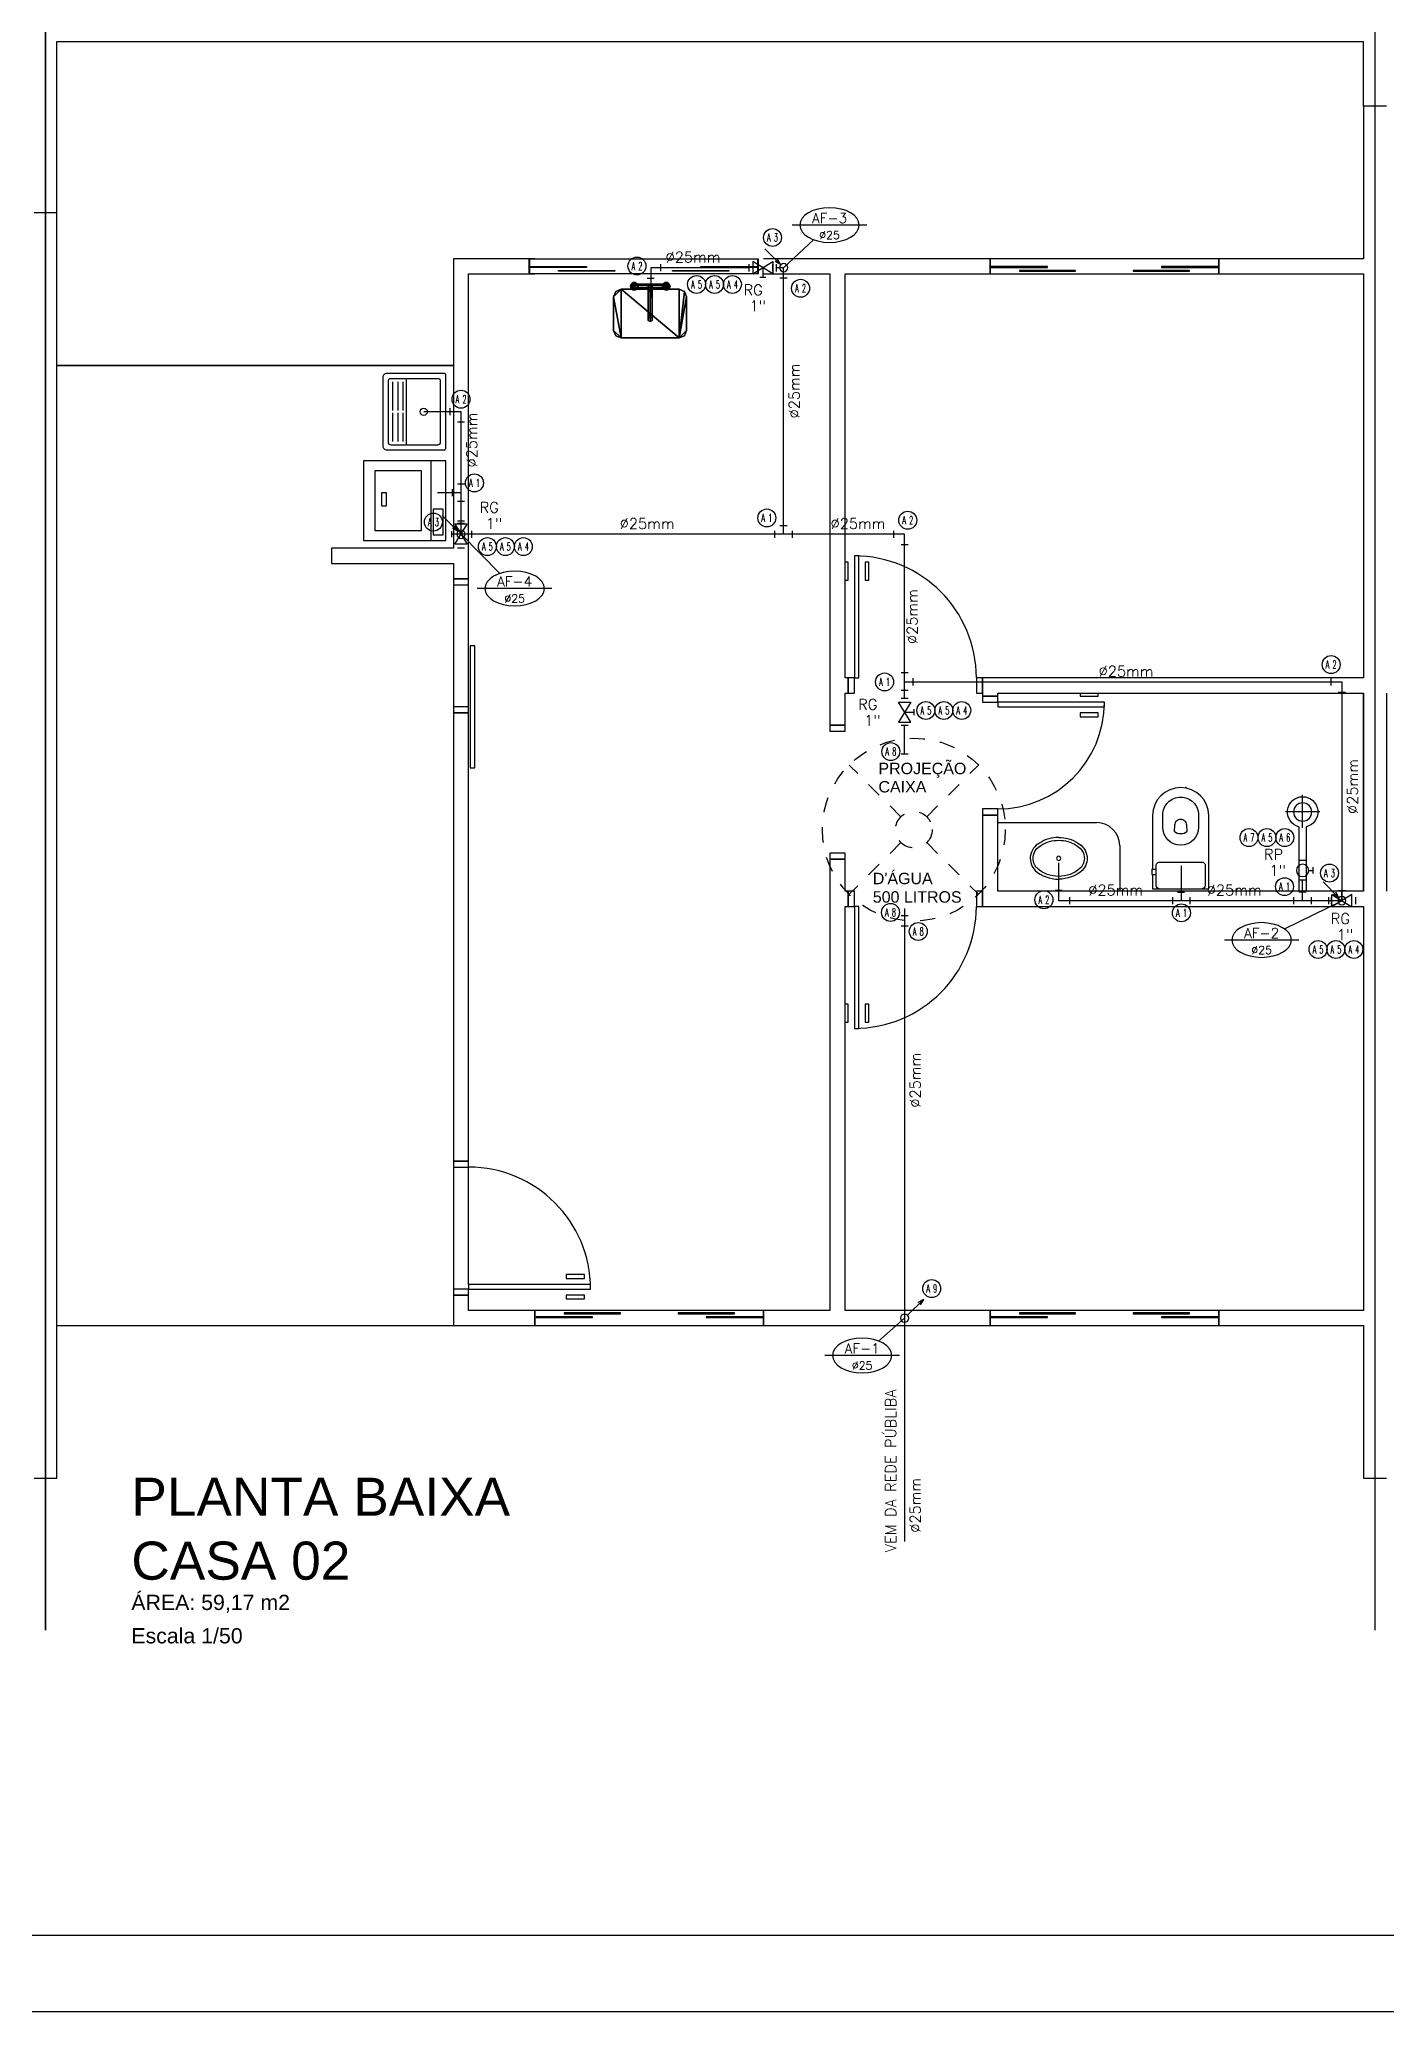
# Model space of a CAD drawing. Header units: metres. Extents: x 49 to 320, y -91 to 27.
# Drawn here: x 202.4 to 211.23, y -40.83 to -27.89 of the extents above; entities that cross this region are included whole.
import ezdxf
from ezdxf.enums import TextEntityAlignment as Align

# ---------------------------------------------------------------- set-up
doc = ezdxf.new("R2010")
doc.units = ezdxf.units.M
doc.header["$LTSCALE"] = 0.2
doc.linetypes.add('AF', pattern=[200, 100, 100])
doc.linetypes.add('DASHED', pattern=[0.75, 0.5, -0.25])
for name, color, linetype in [('ARQ-___-___-VST', 9, 'Continuous'), ('ARQ-COB-PRJ', 4, 'DASHED'), ('ARQ-EQP', 24, 'Continuous'), ('ARQ-EQP-___-INT', 7, 'Continuous'), ('CONEXAO_AG_FRIA', 6, 'Continuous'), ('Diametro', 1, 'Continuous'), ('LEGENDA_ID', 5, 'Continuous'), ('LEGENDA_ID_L', 5, 'Continuous'), ('Prumadas_L', 1, 'Continuous'), ('Prumadas_Q', 3, 'Continuous'), ('Prumadas_T', 3, 'Continuous'), ('TUBOS_AG_FRIA', 4, 'Continuous')]:
    doc.layers.add(name, color=color, linetype=linetype)
doc.styles.add('REGUA200', font='arial.ttf')
doc.styles.add('REGUA60', font='arial.ttf')
doc.styles.add('REGUA80', font='arial.ttf')
doc.styles.add('ROMANS', font='romans', dxfattribs={"height": 6})

# ---------------------------------------------------------------- blocks, each defined once
blk = doc.blocks.new('Titul1')
at = {"color": 6, "style": 'REGUA200', "width": 1.4}
blk.add_attdef('TITULO', (0, 0), '', height=5, dxfattribs=at)
at = {"color": 0, "style": 'REGUA80', "width": 1.4}
blk.add_attdef('ESCALA', (0, -3.98), '', height=2, dxfattribs=at)
blk = doc.blocks.new('_resf500p')
for p, q in [((-8.5, 8.5), (-42.4, 42.4)), ((8.5, 8.5), (42.4, 42.4)), ((-8.5, -8.5), (-42.4, -42.4)), ((8.5, -8.5), (42.4, -42.4))]:
    blk.add_line(p, q)
for radius in [60, 12]:
    blk.add_circle((0, 0), radius)
blk = doc.blocks.new('MCCUB1_3')
at = {"color": 254}
mesh = blk.add_polyface(dxfattribs=at)
corners = [(-24, -37, 70), (-22.5, -40.5, 70), (-19, -42, 70), (-24, -15, 70), (-22.5, -11.5, 70), (-19, -10, 70), (19, -10, 70), (19, -42, 70), (24, -15, 70), (24, -37, 70), (22.5, -40.5, 70), (22.5, -11.5, 70), (-24, -37, 85), (-22.5, -40.5, 85), (-19, -42, 85), (19, -42, 85), (22.5, -40.5, 85), (24, -37, 85), (24, -15, 85), (22.5, -11.5, 85), (19, -10, 85), (-19, -10, 85), (-22.5, -11.5, 85), (-24, -15, 85)]
mesh.append_faces([[corners[k] for k in face] for face in [(9, 7, 10), (6, 8, 11)]], dxfattribs={"vtx0": -1, "color": 254})
mesh.append_faces([[corners[k] for k in face] for face in [(0, 2, 3), (3, 2, 4), (4, 2, 5), (5, 2, 6), (8, 7, 9)]], dxfattribs={"vtx0": -1, "vtx1": -1, "color": 254})
mesh.append_faces([[corners[k] for k in face] for face in [(6, 7, 8)]], dxfattribs={"vtx0": -1, "vtx1": -1, "vtx2": -1, "color": 254})
mesh.append_faces([[corners[k] for k in face] for face in [(6, 2, 7)]], dxfattribs={"vtx0": -1, "vtx2": -1, "color": 254})
mesh.append_faces([[corners[k] for k in face] for face in [(12, 13, 0), (13, 14, 1), (14, 15, 2), (15, 16, 7), (16, 17, 10), (17, 18, 9), (18, 19, 8), (19, 20, 11), (20, 21, 6), (21, 22, 5), (22, 23, 4), (23, 12, 3)]], dxfattribs={"vtx1": -1, "color": 254})
mesh.append_faces([[corners[k] for k in face] for face in [(0, 1, 2), (13, 1, 0), (14, 2, 1), (15, 7, 2), (16, 10, 7), (17, 9, 10), (18, 8, 9), (19, 11, 8), (20, 6, 11), (21, 5, 6), (22, 4, 5), (23, 3, 4), (12, 0, 3)]], dxfattribs={"vtx2": -1, "color": 254})
mesh = blk.add_polyface(dxfattribs=at)
corners = [(-1.4, -30.5, 100.3), (-1.4, -30.5, 95.5), (-0.1, -31.3, 95.5), (-0.1, -31.3, 100.6), (-1.4, -29, 99.7), (-1.4, -29, 95.5), (-0.1, -28.3, 99.4), (-0.1, -28.3, 95.5), (1.2, -29, 99.7), (1.2, -29, 95.5), (1.2, -30.5, 100.3), (1.2, -30.5, 95.5), (-1.4, -27.2, 103.6), (-0.1, -27.5, 104.3), (-1.4, -26.6, 102.1), (-0.1, -26.3, 101.3), (1.2, -26.6, 102.1), (1.2, -27.2, 103.6), (-1.4, -10.6, 103.6), (-0.1, -10.3, 104.3), (-1.4, -11.2, 102.1), (-0.1, -11.5, 101.3), (1.2, -11.2, 102.1), (1.2, -10.6, 103.6), (-1.4, -7.6, 100.5), (-0.1, -7, 101), (-1.4, -8.6, 99.5), (-0.1, -9.2, 98.9), (1.2, -8.6, 99.5), (1.2, -7.6, 100.5), (-12.1, -6.6, 100), (-12.1, -7.3, 101.3), (11.9, -7.3, 101.3), (11.9, -6.6, 100), (-12.1, -7.4, 98.7), (11.9, -7.4, 98.7), (-12.1, -8.9, 98.7), (11.9, -8.9, 98.7), (-12.1, -9.6, 100), (11.9, -9.6, 100), (-12.1, -8.8, 101.3), (11.9, -8.8, 101.3), (12.5, -6.6, 106.9), (11.2, -5.7, 106.9), (9.7, -5.7, 106.9), (8.4, -6.6, 106.9), (7.9, -8.1, 106.9), (8.4, -9.6, 106.9), (9.6, -10.5, 106.9), (12.4, -9.6, 106.9), (11.2, -10.5, 106.9), (12.9, -8.1, 106.9), (12.5, -6.6, 101.9), (11.2, -5.7, 101.9), (9.7, -5.7, 101.9), (8.4, -6.6, 101.9), (7.9, -8.1, 101.9), (8.4, -9.6, 101.9), (9.6, -10.5, 101.9), (11.2, -10.5, 101.9), (12.4, -9.6, 101.9), (12.9, -8.1, 101.9), (-8.1, -8.1, 101.9), (-8.5, -6.6, 101.9), (-8.5, -6.6, 106.9), (-8.1, -8.1, 106.9), (-8.6, -9.6, 101.9), (-8.6, -9.6, 106.9), (-9.8, -10.5, 101.9), (-9.8, -10.5, 106.9), (-11.4, -10.5, 101.9), (-11.4, -10.5, 106.9), (-12.6, -9.6, 101.9), (-12.6, -9.6, 106.9), (-13.1, -8.1, 101.9), (-13.1, -8.1, 106.9), (-12.6, -6.6, 101.9), (-12.6, -6.6, 106.9), (-11.3, -5.7, 101.9), (-11.3, -5.7, 106.9), (-9.8, -5.7, 101.9), (-9.8, -5.7, 106.9)]
mesh.append_faces([[corners[k] for k in face] for face in [(30, 31, 32, 33), (34, 30, 33, 35), (36, 34, 35, 37), (38, 36, 37, 39), (40, 38, 39, 41), (31, 40, 41, 32), (52, 53, 43, 42), (53, 54, 44, 43), (54, 55, 45, 44), (55, 56, 46, 45), (56, 57, 47, 46), (57, 58, 48, 47), (58, 59, 50, 48), (59, 60, 49, 50), (60, 61, 51, 49), (61, 52, 42, 51), (62, 63, 64, 65), (66, 62, 65, 67), (68, 66, 67, 69), (70, 68, 69, 71), (72, 70, 71, 73), (74, 72, 73, 75), (76, 74, 75, 77), (78, 76, 77, 79), (80, 78, 79, 81), (63, 80, 81, 64)]], dxfattribs={"color": 254})
mesh.append_faces([[corners[k] for k in face] for face in [(32, 37, 35, 33), (49, 48, 50), (42, 49, 51), (64, 67, 65), (67, 71, 69)]], dxfattribs={"vtx0": -1, "color": 254})
mesh.append_faces([[corners[k] for k in face] for face in [(32, 39, 37), (42, 44, 45), (42, 45, 46), (42, 46, 47), (42, 47, 48), (64, 73, 71), (64, 75, 73), (64, 77, 75), (64, 79, 77)]], dxfattribs={"vtx0": -1, "vtx2": -1, "color": 254})
mesh.append_faces([[corners[k] for k in face] for face in [(24, 18, 19, 25), (26, 20, 18, 24), (27, 21, 20, 26), (28, 22, 21, 27), (29, 23, 22, 28), (25, 19, 23, 29)]], dxfattribs={"vtx1": -1, "color": 254})
mesh.append_faces([[corners[k] for k in face] for face in [(36, 38, 31)]], dxfattribs={"vtx1": -1, "vtx2": -1, "color": 254})
mesh.append_faces([[corners[k] for k in face] for face in [(12, 0, 3, 13), (14, 4, 0, 12), (15, 6, 4, 14), (16, 8, 6, 15), (17, 10, 8, 16), (13, 3, 10, 17), (18, 12, 13, 19), (20, 14, 12, 18), (21, 15, 14, 20), (22, 16, 15, 21), (23, 17, 16, 22), (19, 13, 17, 23)]], dxfattribs={"vtx1": -1, "vtx3": -1, "color": 254})
mesh.append_faces([[corners[k] for k in face] for face in [(32, 41, 39), (30, 34, 36, 31), (38, 40, 31), (42, 43, 44), (64, 81, 79)]], dxfattribs={"vtx2": -1, "color": 254})
mesh.append_faces([[corners[k] for k in face] for face in [(0, 1, 2, 3), (4, 5, 1, 0), (6, 7, 5, 4), (8, 9, 7, 6), (10, 11, 9, 8), (3, 2, 11, 10)]], dxfattribs={"vtx3": -1, "color": 254})
blk = doc.blocks.new('EQLAV1_2')
at = {"color": 0}
blk.add_lwpolyline([(30.8, -10), (-30.8, -10), (-30.8, -73.5), (30.8, -73.5)], close=True, dxfattribs=at)
at = {"layer": 'ARQ-EQP-___-INT'}
blk.add_line((30.8, -21.3), (-30.8, -21.3), dxfattribs=at)
for points in [[(6.4, -19.6), (26.4, -19.6), (26.4, -12.1), (6.4, -12.1)], [(22.9, -64.6), (22.9, -28.8), (-23, -28.8), (-23, -64.6)], [(4, -59.7), (4, -55.7), (-6, -55.7), (-6, -59.7)]]:
    blk.add_lwpolyline(points, close=True, dxfattribs=at)
blk = doc.blocks.new('SAT13S_2')
at = {"layer": 'ARQ-EQP', "color": 0, "linetype": 'ByBlock'}
blk.add_lwpolyline([(-26.5, -48.5), (26.5, -48.5, 0.414214), (29.5, -45.5), (29.5, -1, 0.414214), (28.5, 0), (-28.5, 0, 0.414214), (-29.5, -1), (-29.5, -45.5, 0.414214)], format="xyb", close=True, dxfattribs=at)
at = {"layer": 'ARQ-EQP-___-INT'}
for points in [[(25.5, -27.7), (25.5, -6, 0.414214), (23.5, -4), (-23.5, -4, 0.414214), (-25.5, -6), (-25.5, -27.7)], [(-25.5, -27.8), (-25.5, -29.7, 0.414214), (-24.5, -30.6), (-23.2, -30.6), (23.1, -30.6), (24.5, -30.6, 0.414214), (25.5, -29.7), (25.5, -27.8)], [(-25.5, -30.5), (-25.5, -42.5, 0.414214), (-23.5, -44.5)], [(-23.5, -44.5), (23.5, -44.5, 0.414214), (25.5, -42.5), (25.5, -30.5, 0.414214)], [(-23.2, -33), (-0.9, -33, 0.414214)], [(-23.2, -37), (-0.9, -37, 0.414214)], [(-23.2, -41), (-0.9, -41, 0.414214)], [(0.8, -33), (23.1, -33, 0.414214)], [(0.8, -37), (23.1, -37, 0.414214)], [(0.8, -41), (23.1, -41, 0.414214)]]:
    blk.add_lwpolyline(points, format="xyb", dxfattribs=at)
blk.add_circle((0, -17), 2.8, dxfattribs=at)
blk = doc.blocks.new('SAC616S2')
at = {"layer": 'ARQ-EQP', "color": 0, "linetype": 'ByBlock'}
blk.add_lwpolyline([(18.2, -1.5, -0.329256), (18.5, -1.9), (18.5, -49.6, -0.412623), (0, -68, -0.412623), (-18.5, -49.6), (-18.5, -14.5), (-18.9, -14.5), (-18.9, -11), (-18.5, -11), (-18.5, -1.9, -0.329256), (-18.2, -1.5), (-17.3, -1.5), (0, -1.5), (17.3, -1.5)], format="xyb", close=True, dxfattribs=at)
at = {"layer": 'ARQ-EQP-___-INT'}
for p, q in [((-18.5, -11), (-16, -11)), ((-18.5, -14.5), (-16, -14.5))]:
    blk.add_line(p, q, dxfattribs=at)
blk.add_lwpolyline([(-14, -1.5, 0.324141), (-16, -3.5), (-16, -17.5, 0.333333), (-14.5, -19), (0, -19), (14.5, -19, 0.333333), (16, -17.5), (16, -3.5, 0.324141), (14, -1.5, 0.324141)], format="xyb", dxfattribs=at)
for points in [[(0, -61.7, 0.418677), (11.8, -50), (11.8, -42.1, 0.411784), (0, -30.2, 0.411784), (-11.8, -42.1), (-11.8, -50, 0.418677)], [(0, -47, -0.428571), (-4, -43.3), (-4.3, -39.3, -0.16754), (0, -37.8, -0.16754), (4.3, -39.3), (4, -43.3, -0.428571)]]:
    blk.add_lwpolyline(points, format="xyb", close=True, dxfattribs=at)
blk.add_point((3.3, -68), dxfattribs=at)
blk = doc.blocks.new('SACHS__2')
at = {"layer": 'ARQ-EQP', "color": 0, "linetype": 'ByBlock'}
for p, q in [((42.3, 2.4), (0, 2.4)), ((0, 2.4), (0, -2.4)), ((42.3, -2.4), (0, -2.4))]:
    blk.add_line(p, q, dxfattribs=at)
blk.add_arc((52, 0), 10, 193.8865, 166.1135, dxfattribs=at)
at = {"layer": 'ARQ-EQP-___-INT'}
for p, q in [((41.6, 0), (63.2, 0)), ((52, 11.2), (52, -11.2))]:
    blk.add_line(p, q, dxfattribs=at)
blk.add_circle((52, 0), 6, dxfattribs=at)
blk = doc.blocks.new('SAL37S_2')
at = {"layer": 'ARQ-EQP-___-INT'}
for points in [[(0, -10, 0.145827), (-16.8, -14.9, 0.090827), (-22, -19.4, 0.12568), (-24.8, -26.7, 0.221372), (-20.6, -38.8, 0.186059), (0, -46.5, 0.186059)], [(0, -10, -0.145827), (16.8, -14.9, -0.090827), (22, -19.4, -0.12568), (24.8, -26.7, -0.221372), (20.6, -38.8, -0.186059), (0, -46.5, -0.186059)]]:
    blk.add_lwpolyline(points, format="xyb", dxfattribs=at)
blk.add_lwpolyline([(0, -12.5, 0.14623), (-15.5, -17, 0.09047), (-20, -20.9, 0.123903), (-22.4, -27, 0.21906), (-18.9, -37, 0.185248), (0, -44.1, 0.185248), (18.8, -37, 0.21906), (22.3, -27, 0.123903), (20, -20.9, 0.09047), (15.5, -17, 0.14623)], format="xyb", close=True, dxfattribs=at)
blk.add_circle((0, -28.3), 1.8, dxfattribs=at)
blk = doc.blocks.new('*U282', base_point=(503.7, 172.5))
for p, q in [((491.3, 184.8), (494.9, 182.7)), ((491.3, 184.8), (493.4, 181.2)), ((501.7, 174.4), (491.3, 184.8))]:
    blk.add_line(p, q)
blk.add_circle((503.7, 172.5), 2.71)
blk = doc.blocks.new('*U283', base_point=(500.9, 175.2))
for q in [(513.2, 187.6), (504.9, 180.7), (506.4, 179.3)]:
    blk.add_line((502.8, 177.1), q)
blk.add_circle((500.9, 175.2), 2.71)
blk = doc.blocks.new('*U284', base_point=(504.4, 179.3))
for q in [(516.8, 191.7), (508.5, 184.9), (510, 183.4)]:
    blk.add_line((506.4, 181.3), q)
blk.add_circle((504.4, 179.3), 2.71)
blk = doc.blocks.new('*U285', base_point=(506.6, 177.6))
for q in [(518.9, 190), (510.6, 183.1), (512.1, 181.7)]:
    blk.add_line((508.5, 179.5), q)
blk.add_circle((506.6, 177.6), 2.71)
blk = doc.blocks.new('*U286', base_point=(506.6, 177.7))
for p, q in [((510.6, 171.2), (502.5, 184.3)), ((510.6, 184.3), (502.5, 171.2)), ((502.5, 184.3), (510.6, 184.3)), ((508.9, 186.6), (504.2, 186.6)), ((502.5, 171.2), (510.6, 171.2)), ((508.9, 168.9), (504.2, 168.9)), ((506.6, 177.7), (512.8, 177.7))]:
    blk.add_line(p, q)
at = {"linetype": 'Continuous'}
blk.add_line((512.8, 179.7), (512.8, 175.8), dxfattribs=at)
blk = doc.blocks.new('*U287', base_point=(504.6, 179.3))
for p, q in [((495.7, 181.7), (495.7, 177)), ((511.1, 183.4), (498.1, 175.3)), ((498.1, 183.4), (511.1, 175.3)), ((498.1, 175.3), (498.1, 183.4)), ((504.6, 179.3), (504.6, 185.6)), ((511.1, 175.3), (511.1, 183.4)), ((513.5, 181.7), (513.5, 177))]:
    blk.add_line(p, q)
at = {"linetype": 'Continuous'}
blk.add_line((502.7, 185.6), (506.5, 185.6), dxfattribs=at)
blk = doc.blocks.new('*U288', base_point=(503.7, 176.4))
for p, q in [((499.6, 183), (507.7, 169.9)), ((499.6, 169.9), (507.7, 183)), ((507.7, 183), (499.6, 183)), ((501.3, 185.3), (506, 185.3)), ((503.7, 176.4), (497.4, 176.4)), ((507.7, 169.9), (499.6, 169.9)), ((501.3, 167.6), (506, 167.6))]:
    blk.add_line(p, q)
at = {"linetype": 'Continuous'}
blk.add_line((497.4, 174.5), (497.4, 178.3), dxfattribs=at)
blk = doc.blocks.new('*U289', base_point=(501, 175.2))
at = {"linetype": 'Continuous'}
blk.add_line((499.1, 181.5), (502.9, 181.5), dxfattribs=at)
for p, q in [((501, 175.2), (501, 181.5)), ((492.1, 177.5), (492.1, 172.9)), ((507.5, 179.2), (494.4, 171.2)), ((494.4, 179.2), (507.5, 171.2)), ((494.4, 171.2), (494.4, 179.2)), ((507.5, 171.2), (507.5, 179.2)), ((509.8, 177.5), (509.8, 172.9))]:
    blk.add_line(p, q)
blk = doc.blocks.new('*U290', base_point=(501.1, 175.4))
for p, q in [((498.8, 181.8), (503.5, 181.8)), ((497.1, 175.4), (494.3, 175.4)), ((498.8, 169), (503.5, 169))]:
    blk.add_line(p, q)
at = {"linetype": 'Continuous'}
blk.add_line((494.3, 173.3), (494.3, 177.5), dxfattribs=at)
blk.add_circle((501.1, 175.4), 4.03)
blk = doc.blocks.new('*U291', base_point=(502.7, 175.2))
for p, q in [((500.4, 181.9), (505.1, 181.9)), ((495.7, 177.5), (495.7, 172.9))]:
    blk.add_line(p, q)
blk = doc.blocks.new('*U292', base_point=(500.9, 175.2))
for p, q in [((503.2, 181.9), (498.5, 181.9)), ((507.9, 177.5), (507.9, 172.9))]:
    blk.add_line(p, q)
blk = doc.blocks.new('*U293', base_point=(506.6, 177.6))
for p, q in [((504.2, 184.6), (508.9, 184.6)), ((499.8, 179.9), (499.8, 175.3))]:
    blk.add_line(p, q)
blk = doc.blocks.new('*U294', base_point=(506.6, 178.4))
for p, q in [((508.9, 171.7), (504.2, 171.7)), ((513.6, 176.1), (513.6, 180.7))]:
    blk.add_line(p, q)
blk = doc.blocks.new('*U295', base_point=(504.4, 179.3))
for p, q in [((511.4, 177), (511.4, 181.7)), ((506.8, 172.6), (502.1, 172.6))]:
    blk.add_line(p, q)
blk = doc.blocks.new('*U296', base_point=(505.3, 179.3))
for p, q in [((498.6, 177), (498.6, 181.7)), ((503, 172.3), (507.7, 172.3))]:
    blk.add_line(p, q)
blk = doc.blocks.new('*U297', base_point=(503.7, 177.6))
for p, q in [((506, 170.9), (501.3, 170.9)), ((510.7, 175.3), (510.7, 179.9))]:
    blk.add_line(p, q)
blk = doc.blocks.new('*U298', base_point=(500.9, 176.6))
for p, q in [((503.2, 169.9), (498.5, 169.9)), ((507.9, 174.3), (507.9, 179))]:
    blk.add_line(p, q)
blk = doc.blocks.new('*U299', base_point=(503.7, 176.6))
for p, q in [((501.3, 182.5), (506, 182.5)), ((498.1, 174.3), (498.1, 179)), ((501.3, 171.1), (506, 171.1))]:
    blk.add_line(p, q)
blk = doc.blocks.new('*U300', base_point=(504.4, 177.6))
for p, q in [((502.1, 183.2), (506.8, 183.2)), ((498.9, 179.9), (498.9, 175.3)), ((510.3, 179.9), (510.3, 175.3))]:
    blk.add_line(p, q)
blk = doc.blocks.new('*U301', base_point=(506.6, 177.9))
for p, q in [((508.9, 183.7), (504.2, 183.7)), ((508.9, 172.3), (504.2, 172.3)), ((512.1, 175.5), (512.1, 180.2))]:
    blk.add_line(p, q)
blk = doc.blocks.new('*U302', base_point=(501.9, 175.2))
for p, q in [((496.1, 177.5), (496.1, 172.9)), ((504.2, 180.8), (499.6, 180.8)), ((507.5, 177.5), (507.5, 172.9))]:
    blk.add_line(p, q)
blk = doc.blocks.new('*U303', base_point=(501.1, 175.2))
for p, q in [((495.5, 177.5), (495.5, 172.9)), ((498.8, 180.8), (503.5, 180.8)), ((507, 177.5), (507, 172.9))]:
    blk.add_line(p, q)
blk = doc.blocks.new('*U304', base_point=(503.7, 175.1))
blk.add_line((501.3, 175.1), (506, 175.1))
blk = doc.blocks.new('*U305', base_point=(503.7, 175))
blk.add_line((501.3, 175), (506, 175))
blk = doc.blocks.new('*U306', base_point=(503.7, 176.2))
blk.add_line((501.3, 176.2), (506, 176.2))

msp = doc.modelspace()

# ---------------------------------------------------------------- linework, layer by layer
for p, q in [((211.083, -28.329), (211.083, -29.329)), ((211.233, -28.329), (211.083, -28.329)), ((202.513, -29.029), (202.363, -29.029)), ((202.513, -37.329), (202.513, -29.029)), ((205.113, -29.329), (205.113, -31.229)), ((205.648, -29.329), (205.113, -29.329)), ((205.611, -29.329), (205.611, -29.429)), ((205.611, -29.429), (205.611, -29.329)), ((205.611, -29.329), (205.612, -29.329)), ((205.612, -29.329), (207.11, -29.329)), ((205.612, -29.329), (205.612, -29.429)), ((207.11, -29.329), (207.111, -29.329)), ((207.11, -29.429), (207.11, -29.329)), ((207.111, -29.429), (207.111, -29.329)), ((207.111, -29.329), (207.111, -29.429)), ((208.633, -29.329), (207.148, -29.329)), ((208.633, -29.429), (208.633, -29.329)), ((208.634, -29.329), (208.633, -29.329)), ((208.633, -29.329), (208.633, -29.429)), ((210.132, -29.329), (208.634, -29.329)), ((208.634, -29.429), (208.634, -29.329)), ((210.133, -29.329), (210.132, -29.329)), ((210.132, -29.329), (210.132, -29.429)), ((210.133, -29.329), (210.133, -29.429)), ((211.083, -29.329), (210.133, -29.329)), ((210.133, -29.429), (210.133, -29.329)), ((205.213, -31.429), (205.213, -29.429)), ((205.213, -29.429), (205.648, -29.429)), ((205.612, -29.429), (205.611, -29.429)), ((207.11, -29.429), (205.612, -29.429)), ((205.618, -29.386), (205.618, -29.381)), ((205.618, -29.381), (205.987, -29.381)), ((205.987, -29.386), (205.618, -29.386)), ((205.802, -29.406), (206.172, -29.406)), ((205.802, -29.411), (205.802, -29.406)), ((206.172, -29.411), (205.802, -29.411)), ((205.987, -29.381), (205.987, -29.386)), ((206.172, -29.406), (206.172, -29.411)), ((206.55, -29.411), (206.55, -29.406)), ((206.55, -29.406), (206.919, -29.406)), ((206.919, -29.411), (206.55, -29.411)), ((206.735, -29.386), (206.735, -29.381)), ((206.735, -29.381), (207.104, -29.381)), ((207.104, -29.386), (206.735, -29.386)), ((206.919, -29.406), (206.919, -29.411)), ((207.104, -29.381), (207.104, -29.386)), ((207.111, -29.429), (207.11, -29.429)), ((207.148, -29.429), (207.583, -29.429)), ((207.583, -29.429), (207.583, -32.389)), ((207.683, -32.079), (207.683, -29.429)), ((207.683, -29.429), (208.633, -29.429)), ((208.633, -29.429), (208.634, -29.429)), ((208.634, -29.429), (210.132, -29.429)), ((209.01, -29.381), (208.64, -29.381)), ((208.64, -29.381), (208.64, -29.386)), ((208.64, -29.386), (209.01, -29.386)), ((209.194, -29.406), (208.825, -29.406)), ((208.825, -29.406), (208.825, -29.411)), ((208.825, -29.411), (209.194, -29.411)), ((209.01, -29.386), (209.01, -29.381)), ((209.194, -29.411), (209.194, -29.406)), ((209.942, -29.406), (209.572, -29.406)), ((209.572, -29.406), (209.572, -29.411)), ((209.572, -29.411), (209.942, -29.411)), ((210.126, -29.381), (209.757, -29.381)), ((209.757, -29.381), (209.757, -29.386)), ((209.757, -29.386), (210.126, -29.386)), ((209.942, -29.411), (209.942, -29.406)), ((210.126, -29.386), (210.126, -29.381)), ((210.132, -29.429), (210.133, -29.429)), ((210.133, -29.429), (211.083, -29.429)), ((211.083, -29.429), (211.083, -32.079)), ((202.513, -30.029), (205.113, -30.029)), ((205.113, -30.029), (202.513, -30.029)), ((204.313, -31.229), (204.313, -31.329)), ((205.113, -31.229), (204.313, -31.229)), ((207.773, -31.279), (207.743, -31.279)), ((207.743, -31.279), (207.743, -32.079)), ((207.773, -32.079), (207.773, -31.279)), ((204.313, -31.329), (205.113, -31.329)), ((205.113, -31.329), (205.113, -31.429)), ((205.113, -31.429), (205.213, -31.429)), ((205.213, -31.429), (205.113, -31.429)), ((205.113, -31.429), (205.113, -31.469)), ((205.213, -31.469), (205.213, -31.429)), ((207.703, -31.319), (207.683, -31.319)), ((207.683, -31.439), (207.703, -31.439)), ((207.703, -31.439), (207.703, -31.319)), ((207.813, -31.319), (207.813, -31.439)), ((207.838, -31.319), (207.813, -31.319)), ((207.813, -31.439), (207.838, -31.439)), ((207.838, -31.439), (207.838, -31.319)), ((205.113, -31.469), (205.213, -31.469)), ((205.113, -31.469), (205.113, -32.269)), ((205.113, -31.469), (205.113, -32.269)), ((205.213, -32.269), (205.213, -31.469)), ((205.253, -31.869), (205.223, -31.869)), ((205.223, -31.869), (205.223, -32.669)), ((205.253, -32.669), (205.253, -31.869)), ((207.703, -32.079), (207.683, -32.079)), ((207.703, -32.179), (207.703, -32.079)), ((207.743, -32.079), (207.703, -32.079)), ((207.703, -32.079), (207.703, -32.179)), ((207.743, -32.179), (207.743, -32.079)), ((207.743, -32.079), (207.773, -32.079)), ((208.583, -32.079), (208.543, -32.079)), ((208.543, -32.079), (208.543, -32.179)), ((208.583, -32.079), (208.583, -32.179)), ((211.083, -32.079), (208.583, -32.079)), ((208.583, -32.179), (208.583, -32.079)), ((207.683, -32.389), (207.683, -32.179)), ((207.683, -32.179), (207.703, -32.179)), ((207.703, -32.179), (207.743, -32.179)), ((208.543, -32.179), (208.583, -32.179)), ((208.583, -32.179), (208.583, -32.199)), ((208.583, -32.199), (208.683, -32.199)), ((208.683, -32.199), (208.583, -32.199)), ((208.583, -32.199), (208.583, -32.239)), ((208.683, -32.179), (211.083, -32.179)), ((208.683, -32.199), (208.683, -32.179)), ((208.683, -32.239), (208.683, -32.199)), ((209.223, -32.179), (209.223, -32.199)), ((209.223, -32.199), (209.343, -32.199)), ((209.343, -32.199), (209.343, -32.179)), ((211.083, -32.179), (211.083, -33.479)), ((211.083, -33.479), (211.083, -32.179)), ((211.233, -32.179), (211.233, -33.479)), ((205.113, -32.269), (205.113, -32.309)), ((205.213, -32.269), (205.113, -32.269)), ((205.213, -32.309), (205.113, -32.309)), ((205.113, -32.309), (205.113, -35.249)), ((205.113, -32.309), (205.213, -32.309)), ((205.213, -32.309), (205.213, -32.269)), ((205.213, -35.249), (205.213, -32.309)), ((208.583, -32.239), (208.683, -32.239)), ((209.383, -32.239), (208.683, -32.239)), ((208.683, -32.239), (208.683, -32.269)), ((208.683, -32.269), (209.383, -32.269)), ((209.223, -32.309), (209.223, -32.334)), ((209.343, -32.309), (209.223, -32.309)), ((209.223, -32.334), (209.343, -32.334)), ((209.343, -32.334), (209.343, -32.309)), ((209.383, -32.269), (209.383, -32.239)), ((207.583, -32.389), (207.683, -32.389)), ((207.683, -32.389), (207.583, -32.389)), ((207.583, -32.389), (207.583, -32.429)), ((207.583, -32.429), (207.683, -32.429)), ((207.683, -32.429), (207.683, -32.389)), ((205.223, -32.669), (205.253, -32.669)), ((208.583, -32.939), (208.583, -32.979)), ((208.683, -32.939), (208.583, -32.939)), ((208.583, -32.979), (208.583, -33.479)), ((208.683, -32.979), (208.583, -32.979)), ((208.583, -32.979), (208.683, -32.979)), ((208.683, -32.979), (208.683, -32.939)), ((208.683, -33.479), (208.683, -32.979)), ((208.683, -33.029), (209.333, -33.029)), ((207.583, -33.229), (207.583, -33.269)), ((207.683, -33.229), (207.583, -33.229)), ((207.683, -33.269), (207.683, -33.229)), ((209.483, -33.179), (209.483, -33.479)), ((207.583, -33.269), (207.583, -36.229)), ((207.683, -33.269), (207.583, -33.269)), ((207.583, -33.269), (207.683, -33.269)), ((207.683, -33.479), (207.683, -33.269)), ((207.703, -33.479), (207.683, -33.479)), ((207.703, -33.579), (207.703, -33.479)), ((207.743, -33.479), (207.703, -33.479)), ((207.703, -33.479), (207.703, -33.579)), ((207.743, -33.579), (207.743, -33.479)), ((208.583, -33.479), (208.543, -33.479)), ((208.543, -33.479), (208.543, -33.579)), ((208.583, -33.479), (208.583, -33.579)), ((208.583, -33.579), (208.583, -33.479)), ((211.083, -33.479), (208.683, -33.479)), ((207.683, -36.229), (207.683, -33.579)), ((207.683, -33.579), (207.703, -33.579)), ((207.703, -33.579), (207.743, -33.579)), ((207.743, -33.579), (207.743, -34.379)), ((207.773, -33.579), (207.743, -33.579)), ((207.773, -34.379), (207.773, -33.579)), ((208.543, -33.579), (208.583, -33.579)), ((208.583, -33.579), (211.083, -33.579)), ((211.083, -33.579), (211.083, -36.229)), ((207.703, -34.219), (207.683, -34.219)), ((207.703, -34.339), (207.703, -34.219)), ((207.813, -34.219), (207.813, -34.339)), ((207.838, -34.219), (207.813, -34.219)), ((207.838, -34.339), (207.838, -34.219)), ((207.683, -34.339), (207.703, -34.339)), ((207.743, -34.379), (207.773, -34.379)), ((207.813, -34.339), (207.838, -34.339)), ((205.113, -35.249), (205.213, -35.249)), ((205.213, -35.249), (205.113, -35.249)), ((205.113, -35.249), (205.113, -35.289)), ((205.113, -35.289), (205.213, -35.289)), ((205.113, -35.289), (205.113, -36.089)), ((205.113, -35.289), (205.113, -36.089)), ((205.213, -35.289), (205.213, -35.249)), ((205.213, -36.059), (205.213, -35.289)), ((205.113, -36.089), (205.113, -36.129)), ((205.213, -36.089), (205.113, -36.089)), ((206.013, -36.059), (205.213, -36.059)), ((205.213, -36.059), (205.213, -36.089)), ((205.213, -36.129), (205.213, -36.089)), ((205.213, -36.089), (206.013, -36.089)), ((205.853, -35.994), (205.853, -36.019)), ((205.973, -35.994), (205.853, -35.994)), ((205.853, -36.019), (205.973, -36.019)), ((205.973, -36.019), (205.973, -35.994)), ((206.013, -36.089), (206.013, -36.059)), ((205.113, -36.129), (205.113, -36.329)), ((205.213, -36.129), (205.113, -36.129)), ((205.113, -36.129), (205.213, -36.129)), ((205.213, -36.229), (205.213, -36.129)), ((205.648, -36.229), (205.213, -36.229)), ((205.648, -36.329), (205.648, -36.229)), ((205.649, -36.229), (205.648, -36.229)), ((205.648, -36.229), (205.648, -36.329)), ((207.147, -36.229), (205.649, -36.229)), ((205.649, -36.329), (205.649, -36.229)), ((205.853, -36.129), (205.853, -36.154)), ((205.973, -36.129), (205.853, -36.129)), ((205.853, -36.154), (205.973, -36.154)), ((205.973, -36.154), (205.973, -36.129)), ((207.148, -36.229), (207.147, -36.229)), ((207.147, -36.229), (207.147, -36.329)), ((207.148, -36.229), (207.148, -36.329)), ((207.583, -36.229), (207.148, -36.229)), ((207.148, -36.329), (207.148, -36.229)), ((208.633, -36.229), (207.683, -36.229)), ((208.633, -36.329), (208.633, -36.229)), ((208.634, -36.229), (208.633, -36.229)), ((208.633, -36.229), (208.633, -36.329)), ((210.132, -36.229), (208.634, -36.229)), ((208.634, -36.329), (208.634, -36.229)), ((210.133, -36.229), (210.132, -36.229)), ((210.132, -36.229), (210.132, -36.329)), ((210.133, -36.229), (210.133, -36.329)), ((211.083, -36.229), (210.133, -36.229)), ((210.133, -36.329), (210.133, -36.229)), ((202.513, -36.329), (205.113, -36.329)), ((202.513, -36.329), (205.113, -36.329)), ((205.113, -36.329), (205.648, -36.329)), ((205.648, -36.329), (205.649, -36.329)), ((205.649, -36.329), (207.147, -36.329)), ((206.025, -36.271), (205.655, -36.271)), ((205.655, -36.271), (205.655, -36.276)), ((205.655, -36.276), (206.025, -36.276)), ((206.209, -36.246), (205.84, -36.246)), ((205.84, -36.246), (205.84, -36.251)), ((205.84, -36.251), (206.209, -36.251)), ((206.025, -36.276), (206.025, -36.271)), ((206.209, -36.251), (206.209, -36.246)), ((206.957, -36.246), (206.587, -36.246)), ((206.587, -36.246), (206.587, -36.251)), ((206.587, -36.251), (206.957, -36.251)), ((207.141, -36.271), (206.772, -36.271)), ((206.772, -36.271), (206.772, -36.276)), ((206.772, -36.276), (207.141, -36.276)), ((206.957, -36.251), (206.957, -36.246)), ((207.141, -36.276), (207.141, -36.271)), ((207.147, -36.329), (207.148, -36.329)), ((207.148, -36.329), (208.633, -36.329)), ((208.633, -36.329), (208.634, -36.329)), ((208.634, -36.329), (210.132, -36.329)), ((209.01, -36.271), (208.64, -36.271)), ((208.64, -36.271), (208.64, -36.276)), ((208.64, -36.276), (209.01, -36.276)), ((209.194, -36.246), (208.825, -36.246)), ((208.825, -36.246), (208.825, -36.251)), ((208.825, -36.251), (209.194, -36.251)), ((209.01, -36.276), (209.01, -36.271)), ((209.194, -36.251), (209.194, -36.246)), ((209.942, -36.246), (209.572, -36.246)), ((209.572, -36.246), (209.572, -36.251)), ((209.572, -36.251), (209.942, -36.251)), ((210.126, -36.271), (209.757, -36.271)), ((209.757, -36.271), (209.757, -36.276)), ((209.757, -36.276), (210.126, -36.276)), ((209.942, -36.251), (209.942, -36.246)), ((210.126, -36.276), (210.126, -36.271)), ((210.132, -36.329), (210.133, -36.329)), ((210.133, -36.329), (211.083, -36.329)), ((211.083, -36.329), (211.083, -37.329)), ((202.363, -37.329), (202.513, -37.329)), ((211.083, -37.329), (211.233, -37.329))]:
    msp.add_line(p, q)
at = {"color": 0}
msp.add_line((193.177, -40.329), (238.252, -40.329), dxfattribs=at)
at = {"color": 15}
msp.add_line((191.927, -40.829), (238.752, -40.829), dxfattribs=at)
at = {"const_width": 0.01}
for points in [[(202.438, -17.329), (202.438, -38.329)], [(211.158, -17.329), (211.158, -38.329)]]:
    msp.add_lwpolyline(points, dxfattribs=at)
for centre, radius, start, end in [((207.743, -32.079), 0.8, 0, 90), ((208.683, -32.239), 0.7, 270, 0), ((209.333, -33.179), 0.15, 0, 90), ((207.743, -33.579), 0.8, 270, 0), ((205.213, -36.089), 0.8, 0, 90)]:
    msp.add_arc(centre, radius, start, end)
at = {"layer": 'ARQ-___-___-VST'}
for p, q in [((202.513, -27.904), (211.083, -27.904)), ((202.513, -29.029), (202.513, -27.904)), ((211.083, -28.329), (211.083, -27.904))]:
    msp.add_line(p, q, dxfattribs=at)
at = {"layer": 'LEGENDA_ID_L'}
for centre in [(207.206, -29.19), (206.317, -29.377), (206.708, -29.498), (206.826, -29.498), (206.943, -29.498), (207.39, -29.523), (205.163, -30.251), (205.251, -30.8), (204.982, -31.057), (207.169, -31.03), (208.093, -31.045), (205.336, -31.218), (205.454, -31.218), (205.572, -31.218), (210.87, -31.992), (207.941, -32.106), (208.212, -32.293), (208.33, -32.293), (208.447, -32.293), (207.982, -32.563), (210.331, -33.127), (210.449, -33.127), (210.566, -33.127), (210.859, -33.36), (208.986, -33.535), (210.564, -33.449), (207.98, -33.618), (209.888, -33.621), (208.162, -33.743), (210.784, -33.861), (210.901, -33.861), (211.019, -33.861), (208.25, -36.086)]:
    msp.add_circle(centre, 0.0588, dxfattribs=at)
at = {"layer": 'Prumadas_L'}
for p, q in [((207.824, -29.108), (207.336, -29.108)), ((207.476, -29.204), (207.279, -29.388)), ((205.417, -31.394), (205.163, -31.137)), ((205.759, -31.493), (205.27, -31.493)), ((210.563, -33.726), (210.94, -33.541)), ((210.658, -33.799), (210.17, -33.799)), ((207.902, -36.43), (208.072, -36.28)), ((208.039, -36.525), (207.55, -36.525))]:
    msp.add_line(p, q, dxfattribs=at)
at = {"layer": 'Prumadas_Q', "extrusion": (0, 0, -1)}
for centre in [(207.58, -29.108), (205.515, -31.493), (210.414, -33.799), (207.794, -36.525)]:
    msp.add_ellipse(centre, major_axis=(-0.195, 0), ratio=0.583333, dxfattribs=at)
at = {"layer": 'TUBOS_AG_FRIA', "linetype": 'AF'}
for points in [[(207.054, -29.388), (206.407, -29.388), (206.407, -29.586)], [(207.279, -31.137), (207.279, -29.388), (207.231, -29.388)], [(205.163, -31.091), (205.163, -30.333), (204.919, -30.333)], [(205.009, -30.863), (205.163, -30.863)], [(205.163, -31.137), (205.163, -31.091)], [(208.072, -32.216), (208.072, -31.137), (205.163, -31.137)], [(208.072, -32.106), (210.3, -32.106), (210.94, -32.106), (210.94, -33.541), (210.911, -33.541)], [(208.072, -32.579), (208.072, -32.393)], [(210.911, -33.541), (209.083, -33.541), (209.083, -33.293)], [(209.886, -33.312), (209.886, -33.541)], [(210.683, -33.541), (210.683, -33.406)], [(208.072, -33.592), (208.072, -36.28), (208.072, -37.746)]]:
    msp.add_lwpolyline(points, dxfattribs=at)

# ---------------------------------------------------------------- block references
for name, p, xscale, yscale, zscale in [('MCCUB1_3', (206.403, -29.429), -0.01, 0.01, 0.01), ('SAL37S_2', (209.083, -33.051), -0.0075, 0.0075, 0.0075)]:
    msp.add_blockref(name, p, dxfattribs=dict(xscale=xscale, yscale=yscale, zscale=zscale))
for name, p, xscale, yscale, zscale, rotation in [('SAT13S_2', (205.063, -30.333), 0.0085, 0.0085, 0.0085, 270), ('EQLAV1_2', (205.148, -30.917), 0.0085, 0.0085, 0.0085, 270), ('SAC616S2', (209.883, -33.479), -0.01, 0.01, 0.01, 180), ('SACHS__2', (210.683, -33.479), -0.01, 0.01, 0.01, 270)]:
    msp.add_blockref(name, p, dxfattribs=dict(xscale=xscale, yscale=yscale, zscale=zscale, rotation=rotation))
ref = msp.add_blockref('Titul1', (203.001, -37.577), dxfattribs=dict(xscale=0.05, yscale=0.05, zscale=0.05))
ref.add_attrib('TITULO', 'PLANTA BAIXA', (203.001, -37.577), dxfattribs={"color": 6, "height": 0.25, "style": 'REGUA200'})
ref.add_attrib('ESCALA', 'Escala 1/50', (203.001, -38.414), dxfattribs={"color": 0, "height": 0.1, "style": 'REGUA80'})
ref = msp.add_blockref('Titul1', (203.001, -37.996), dxfattribs=dict(xscale=0.05, yscale=0.05, zscale=0.05))
ref.add_attrib('TITULO', 'CASA 02', (203.001, -37.996), dxfattribs={"color": 6, "height": 0.25, "style": 'REGUA200'})
ref.add_attrib('ESCALA', 'ÁREA: 59,17 m2', (203.001, -38.195), dxfattribs={"color": 0, "height": 0.1, "style": 'REGUA80'})
at = {"layer": 'ARQ-COB-PRJ', "xscale": 0.01, "yscale": 0.01, "zscale": 0.01}
msp.add_blockref('_resf500p', (208.133, -33.075), dxfattribs=at)
at = {"layer": 'ARQ-EQP', "xscale": -0.01, "yscale": 0.01, "rotation": 180}
msp.add_blockref('*U287', (207.143, -29.388), dxfattribs=at)
at = {"layer": 'ARQ-EQP', "xscale": -0.01, "yscale": 0.01}
for name, p in [('*U286', (205.163, -31.137)), ('*U288', (208.072, -32.304)), ('*U290', (210.683, -33.342)), ('*U289', (210.94, -33.541))]:
    msp.add_blockref(name, p, dxfattribs=at)
at = {"layer": 'CONEXAO_AG_FRIA', "xscale": -0.01, "yscale": 0.01}
for name, p in [('*U296', (206.407, -29.388)), ('*U284', (207.279, -29.388)), ('*U295', (207.279, -29.388)), ('*U294', (205.163, -30.333)), ('*U301', (205.163, -30.863)), ('*U285', (205.163, -31.137)), ('*U293', (205.163, -31.137)), ('*U300', (207.279, -31.137)), ('*U297', (208.072, -31.137)), ('*U299', (208.072, -32.106)), ('*U298', (210.94, -32.106)), ('*U306', (208.072, -32.579)), ('*U291', (209.083, -33.541)), ('*U302', (209.886, -33.541)), ('*U303', (210.683, -33.541)), ('*U283', (210.94, -33.541)), ('*U292', (210.94, -33.541)), ('*U304', (208.072, -33.641)), ('*U305', (208.072, -33.709)), ('*U282', (208.072, -36.28))]:
    msp.add_blockref(name, p, dxfattribs=at)

# ---------------------------------------------------------------- texts
at = {"layer": 'ARQ-EQP', "style": 'ROMANS'}
for s, p in [('RG', (207.016, -29.569)), ('1"', (207.056, -29.674)), ('RG', (205.285, -30.996)), ('1"', (205.325, -31.101)), ('RG', (207.768, -32.288)), ('1"', (207.808, -32.393)), ('RP', (210.429, -33.272)), ('1"', (210.466, -33.377)), ('RG', (210.867, -33.694)), ('1"', (210.907, -33.799))]:
    msp.add_text(s, height=0.07, dxfattribs=at).set_placement(p)
at = {"layer": 'Diametro', "style": 'ROMANS'}
for p in [(206.685, -29.353), (206.384, -31.102), (207.767, -31.102), (209.525, -32.071), (209.457, -33.506), (210.234, -33.506)]:
    msp.add_text('%%C25mm', height=0.07, dxfattribs=at).set_placement(p, align=Align.CENTER)
for s, p in [('%%C25mm', (207.384, -30.197)), ('%%C25mm', (205.268, -30.519)), ('%%C25mm', (208.157, -31.677)), ('%%C25mm', (211.045, -32.792)), ('%%C25mm', (208.177, -34.719)), ('VEM DA REDE PÚBLIBA', (208.016, -37.282)), ('%%C25mm', (208.177, -37.508))]:
    msp.add_text(s, height=0.07, rotation=90, dxfattribs=at).set_placement(p, align=Align.CENTER)
at = {"layer": 'LEGENDA_ID', "style": 'ROMANS', "width": 0.5}
for s, p in [('A 3', (207.206, -29.19)), ('A 2', (206.317, -29.377)), ('A 5', (206.708, -29.498)), ('A 5', (206.826, -29.498)), ('A 4', (206.943, -29.498)), ('A 2', (207.39, -29.523)), ('A 2', (205.163, -30.251)), ('A 1', (205.251, -30.8)), ('A 3', (204.982, -31.057)), ('A 1', (207.169, -31.03)), ('A 2', (208.093, -31.045)), ('A 5', (205.336, -31.218)), ('A 5', (205.454, -31.218)), ('A 4', (205.572, -31.218)), ('A 1', (207.941, -32.106)), ('A 2', (210.87, -31.992)), ('A 5', (208.212, -32.293)), ('A 5', (208.33, -32.293)), ('A 4', (208.447, -32.293)), ('A 8', (207.982, -32.563)), ('A 7', (210.331, -33.127)), ('A 5', (210.449, -33.127)), ('A 6', (210.566, -33.127)), ('A 3', (210.859, -33.36)), ('A 2', (208.986, -33.535)), ('A 1', (210.564, -33.449)), ('A 8', (207.98, -33.618)), ('A 1', (209.888, -33.621)), ('A 8', (208.162, -33.743)), ('A 5', (210.784, -33.861)), ('A 5', (210.901, -33.861)), ('A 4', (211.019, -33.861)), ('A 9', (208.25, -36.086))]:
    msp.add_text(s, height=0.0525, dxfattribs=at).set_placement(p, align=Align.MIDDLE_CENTER)
at = {"layer": 'LEGENDA_ID', "style": 'REGUA60'}
for s, p in [('PROJEÇÃO', (207.901, -32.711)), ('CAIXA', (207.901, -32.831)), ("D'ÁGUA", (207.864, -33.433)), ('500 LITROS', (207.864, -33.554))]:
    msp.add_text(s, height=0.075, dxfattribs=at).set_placement(p)
at = {"layer": 'Prumadas_T', "style": 'ROMANS'}
for s, height, p in [('AF-3', 0.0656, (207.58, -29.095)), ('%%C25', 0.0525, (207.58, -29.2)), ('AF-4', 0.0656, (205.515, -31.48)), ('%%C25', 0.0525, (205.515, -31.585)), ('AF-2', 0.0656, (210.414, -33.786)), ('%%C25', 0.0525, (210.414, -33.891)), ('AF-1', 0.0656, (207.794, -36.512)), ('%%C25', 0.0525, (207.794, -36.617))]:
    msp.add_text(s, height=height, dxfattribs=at).set_placement(p, align=Align.CENTER)

doc.saveas('drawing.dxf')
